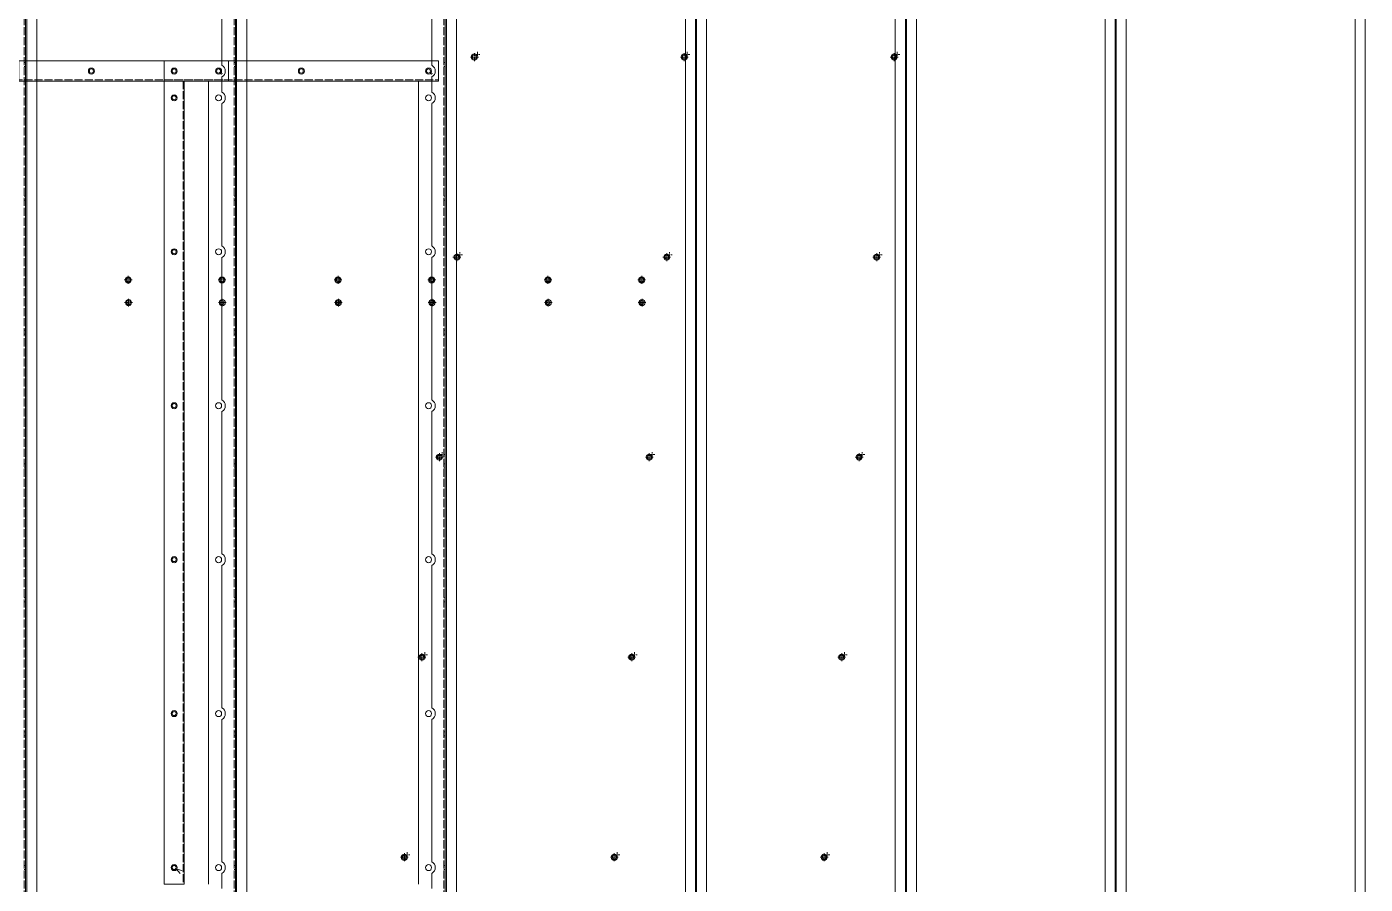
# Model space of a CAD drawing. Header units: millimetres. Extents: x -664124 to 30784, y -141094 to 22397.
# Drawn here: x -662424 to -660425, y -140369 to -139088 of the extents above; entities that cross this region are included whole.
import ezdxf

# ---------------------------------------------------------------- set-up
doc = ezdxf.new("R2010")
doc.units = ezdxf.units.MM
doc.linetypes.add('DASHDOT', pattern=[18.5, 12, -3, 0.5, -3])
doc.linetypes.add('DASHED', pattern=[15, 12, -3])

# ---------------------------------------------------------------- blocks, each defined once
blk = doc.blocks.new('235465')
at = {"color": 7, "lineweight": 13}
for p, q in [((158476.7, 41706.6), (159676.7, 41706.6)), ((159676.7, 41676.6), (158476.7, 41676.6))]:
    blk.add_line(p, q, dxfattribs=at)
at = {"color": 7, "lineweight": 13, "ltscale": 0.014}
for p, q in [((158476.7, 41703.8), (158476.7, 41706.6)), ((159676.7, 41703.8), (159676.7, 41706.6))]:
    blk.add_line(p, q, dxfattribs=at)
at = {"color": 7, "linetype": 'DASHED', "lineweight": 13}
blk.add_line((158476.7, 41705), (159676.7, 41705), dxfattribs=at)
at = {"color": 7, "lineweight": 13, "ltscale": 0.136}
for p, q in [((158476.7, 41703.8), (158476.7, 41676.6)), ((159676.7, 41676.6), (159676.7, 41703.8))]:
    blk.add_line(p, q, dxfattribs=at)
at = {"color": 7, "linetype": 'DASHED', "lineweight": 13, "ltscale": 0.008}
for p, q in [((159001.7, 41706.6), (159001.7, 41705)), ((159151.7, 41706.6), (159151.7, 41705))]:
    blk.add_line(p, q, dxfattribs=at)
at = {"color": 7, "lineweight": 13}
blk.add_lwpolyline([(159656.7, 41703.6), (159653.1, 41694.3), (159660.9, 41700.6)], dxfattribs=at)
for centre in [(158501.7, 41691.6), (158731.7, 41691.6), (158961.7, 41691.6), (159191.7, 41691.6), (159421.7, 41691.6), (159651.7, 41691.6)]:
    blk.add_circle(centre, 3, dxfattribs=at)
blk = doc.blocks.new('3425346')
at = {"color": 7, "lineweight": 13}
for p, q in [((155016.9, 41125), (155426.9, 41125)), ((155016.9, 41095), (155426.9, 41095))]:
    blk.add_line(p, q, dxfattribs=at)
at = {"color": 7, "lineweight": 13, "ltscale": 0.035}
for p, q in [((155016.9, 41122.2), (155016.9, 41125)), ((155426.9, 41122.2), (155426.9, 41125))]:
    blk.add_line(p, q, dxfattribs=at)
at = {"color": 7, "linetype": 'DASHED', "lineweight": 13}
blk.add_line((155016.9, 41123.4), (155426.9, 41123.4), dxfattribs=at)
at = {"color": 7, "lineweight": 13, "ltscale": 0.34}
for p, q in [((155016.9, 41122.2), (155016.9, 41095)), ((155426.9, 41095), (155426.9, 41122.2))]:
    blk.add_line(p, q, dxfattribs=at)
at = {"color": 7, "lineweight": 13}
blk.add_lwpolyline([(155416.2, 41115.3), (155414.3, 41111.8), (155417.7, 41113.9)], dxfattribs=at)
for centre in [(155031.9, 41110), (155221.9, 41110), (155411.9, 41110)]:
    blk.add_circle(centre, 3, dxfattribs=at)
blk = doc.blocks.new('568596')
at = {"color": 7, "lineweight": 13}
for p, q in [((170022.9, 17008.9), (171222.9, 17008.9)), ((169551.6, 16618.9), (173046.2, 16618.9))]:
    blk.add_line(p, q, dxfattribs=at)
at = {"color": 7, "lineweight": 13, "ltscale": 0.058667}
for p, q in [((171222.9, 16658.9), (171222.9, 17008.9)), ((170022.9, 16658.9), (171222.9, 16658.9)), ((170016.6, 16638.9), (170039.2, 16638.9)), ((170056.6, 16638.9), (170269.2, 16638.9)), ((170286.6, 16638.9), (170499.2, 16638.9)), ((170516.6, 16638.9), (170729.2, 16638.9)), ((170746.6, 16638.9), (170959.2, 16638.9)), ((170976.6, 16638.9), (171189.2, 16638.9)), ((171206.6, 16638.9), (171229.2, 16638.9)), ((171246.6, 16638.9), (172998.7, 16638.9))]:
    blk.add_line(p, q, dxfattribs=at)
at = {"color": 7, "linetype": 'DASHED', "lineweight": 13}
blk.add_line((169551.6, 16620.9), (173046.2, 16620.9), dxfattribs=at)
at = {"color": 7, "linetype": 'DASHED', "lineweight": 13, "ltscale": 0.003333}
for p, q in [((170044.9, 16620.9), (170044.9, 16618.9)), ((170050.9, 16620.9), (170050.9, 16618.9)), ((170244.9, 16620.9), (170244.9, 16618.9)), ((170250.9, 16620.9), (170250.9, 16618.9)), ((170444.9, 16620.9), (170444.9, 16618.9)), ((170450.9, 16620.9), (170450.9, 16618.9)), ((170644.9, 16620.9), (170644.9, 16618.9)), ((170650.9, 16620.9), (170650.9, 16618.9)), ((170844.9, 16620.9), (170844.9, 16618.9)), ((170850.9, 16620.9), (170850.9, 16618.9)), ((171044.9, 16620.9), (171044.9, 16618.9)), ((171050.9, 16620.9), (171050.9, 16618.9)), ((171244.9, 16620.9), (171244.9, 16618.9)), ((171250.9, 16620.9), (171250.9, 16618.9))]:
    blk.add_line(p, q, dxfattribs=at)
at = {"color": 7, "lineweight": 13}
for centre in [(170047.9, 17023.9), (170277.9, 17023.9), (170507.9, 17023.9), (170737.9, 17023.9), (170967.9, 17023.9), (171197.9, 17023.9), (171237.9, 17023.9), (171237.9, 16833.9)]:
    blk.add_circle(centre, 4.5, dxfattribs=at)
at = {"color": 7, "lineweight": 13, "ltscale": 0.058667}
for centre in [(170047.9, 16643.9), (170277.9, 16643.9), (170507.9, 16643.9), (170737.9, 16643.9), (170967.9, 16643.9), (171197.9, 16643.9), (171237.9, 16643.9)]:
    blk.add_circle(centre, 4.5, dxfattribs=at)
for centre in [(170047.9, 16643.9), (170277.9, 16643.9), (170507.9, 16643.9), (170737.9, 16643.9), (170967.9, 16643.9), (171197.9, 16643.9), (171237.9, 16643.9)]:
    blk.add_arc(centre, 10, 209.9997, 330.0003, dxfattribs=at)
blk = doc.blocks.new('1')
at = {"color": 7, "lineweight": 20}
for p, q in [((11470.3, 12539.8), (11470.3, 9690)), ((11485.3, 9690), (11485.3, 12539.8)), ((12454.3, 12539.8), (12454.3, 9690)), ((12469.3, 9690), (12469.3, 12539.8)), ((12470.8, 12539.8), (12470.8, 9690)), ((12485.8, 9690), (12485.8, 12539.8)), ((13454.8, 12539.8), (13454.8, 9690)), ((13469.8, 9690), (13469.8, 12539.8))]:
    blk.add_line(p, q, dxfattribs=at)
at = {"color": 7, "linetype": 'DASHDOT', "lineweight": 20, "ltscale": 0.292499}
for p, q in [((12139, 11001.6), (12139, 10989.9)), ((12112.9, 10702.8), (12112.9, 10691.1)), ((11627.7, 10662.9), (11616, 10662.9)), ((11621.8, 10668.8), (11621.8, 10657.1)), ((11767.7, 10662.9), (11756, 10662.9)), ((11761.8, 10668.8), (11761.8, 10657.1)), ((11628.2, 10628.9), (11616.5, 10628.9)), ((11622.3, 10634.8), (11622.3, 10623.1)), ((11768.2, 10628.9), (11756.5, 10628.9)), ((11762.3, 10634.8), (11762.3, 10623.1)), ((12086.7, 10403.9), (12086.7, 10392.2))]:
    blk.add_line(p, q, dxfattribs=at)
at = {"color": 7, "linetype": 'DASHDOT', "lineweight": 20, "ltscale": 0.195001}
for p, q in [((12139, 10999.8), (12139, 10992)), ((12147.3, 10999.5), (12139.5, 10999.5)), ((12143.4, 11003.4), (12143.4, 10995.6)), ((12121.1, 10700.6), (12113.3, 10700.6)), ((12117.2, 10704.5), (12117.2, 10696.7)), ((11625.8, 10663), (11618, 10663)), ((11621.9, 10666.9), (11621.9, 10659.1)), ((11765.8, 10663), (11758, 10663)), ((11761.9, 10666.9), (11761.9, 10659.1)), ((11625.9, 10629.1), (11618.1, 10629.1)), ((11765.9, 10629.1), (11758.1, 10629.1)), ((12095, 10401.8), (12087.2, 10401.8)), ((12091.1, 10405.7), (12091.1, 10397.9)), ((12068.8, 10102.9), (12061, 10102.9)), ((12042.7, 9804.1), (12034.9, 9804.1))]:
    blk.add_line(p, q, dxfattribs=at)
at = {"color": 7, "linetype": 'DASHDOT', "lineweight": 20, "ltscale": 0.292505}
for p, q in [((12144.9, 10995.8), (12133.2, 10995.8)), ((12118.7, 10696.9), (12107, 10696.9)), ((12092.6, 10398.1), (12080.9, 10398.1)), ((12066.4, 10099.2), (12054.7, 10099.2)), ((12040.3, 9800.3), (12028.6, 9800.3))]:
    blk.add_line(p, q, dxfattribs=at)
at = {"color": 7, "linetype": 'DASHDOT', "lineweight": 20, "ltscale": 0.194995}
for p, q in [((12142.9, 10995.9), (12135.1, 10995.9)), ((12116.8, 10697), (12109, 10697)), ((12090.7, 10398.1), (12082.9, 10398.1)), ((12064.5, 10099.3), (12056.7, 10099.3)), ((12038.4, 9800.4), (12030.6, 9800.4))]:
    blk.add_line(p, q, dxfattribs=at)
at = {"color": 7, "linetype": 'DASHDOT', "lineweight": 20, "ltscale": 0.194998}
for p, q in [((12112.9, 10700.9), (12112.9, 10693.1)), ((11622, 10633), (11622, 10625.2)), ((11762, 10633), (11762, 10625.2)), ((12086.8, 10402), (12086.8, 10394.2))]:
    blk.add_line(p, q, dxfattribs=at)
at = {"color": 7, "linetype": 'DASHDOT', "lineweight": 20, "ltscale": 0.2925}
for p, q in [((12060.6, 10105.1), (12060.6, 10093.4)), ((12034.4, 9806.2), (12034.4, 9794.5))]:
    blk.add_line(p, q, dxfattribs=at)
at = {"color": 7, "linetype": 'DASHDOT', "lineweight": 20, "ltscale": 0.195}
for p, q in [((12060.6, 10103.2), (12060.6, 10095.4)), ((12064.9, 10106.8), (12064.9, 10099)), ((12034.5, 9804.3), (12034.5, 9796.5)), ((12038.8, 9808), (12038.8, 9800.2))]:
    blk.add_line(p, q, dxfattribs=at)
at = {"color": 7, "lineweight": 20}
for centre, radius in [((12139, 10995.8), 4.5), ((12139, 10995.9), 3), ((12112.9, 10696.9), 4.5), ((12112.9, 10697), 3), ((11621.8, 10662.9), 4.5), ((11621.9, 10663), 3), ((11761.8, 10662.9), 4.5), ((11761.9, 10663), 3), ((11622.3, 10628.9), 4.5), ((11622, 10629.1), 3), ((11762.3, 10628.9), 4.5), ((11762, 10629.1), 3), ((12086.7, 10398.1), 4.5), ((12086.8, 10398.1), 3), ((12060.6, 10099.2), 4.5), ((12060.6, 10099.3), 3), ((12034.4, 9800.3), 4.5), ((12034.5, 9800.4), 3)]:
    blk.add_circle(centre, radius, dxfattribs=at)
for centre in [(12143.4, 10999.5), (12117.2, 10700.6), (12091.1, 10401.8), (12064.9, 10102.9), (12038.8, 9804.1)]:
    blk.add_arc(centre, 3, 200.5288, 239.4712, dxfattribs=at)
at = {"lineweight": 20, "ltscale": 7.5}
for name, p, rotation in [('568596', (28087.3, -160263), 90), ('235465', (-30628.3, 169436.7), 270)]:
    blk.add_blockref(name, p, dxfattribs=dict(at, rotation=rotation))
at = {"lineweight": 20, "ltscale": 7.5, "xscale": -1, "rotation": 180}
blk.add_blockref('3425346', (-143968.6, 52085), dxfattribs=at)

msp = doc.modelspace()

# ---------------------------------------------------------------- block references
at = {"lineweight": 5}
for p in [(-673894.7, -150129), (-673581.2, -150129), (-673267.6, -150129)]:
    msp.add_blockref('1', p, dxfattribs=at)

doc.saveas('drawing.dxf')
